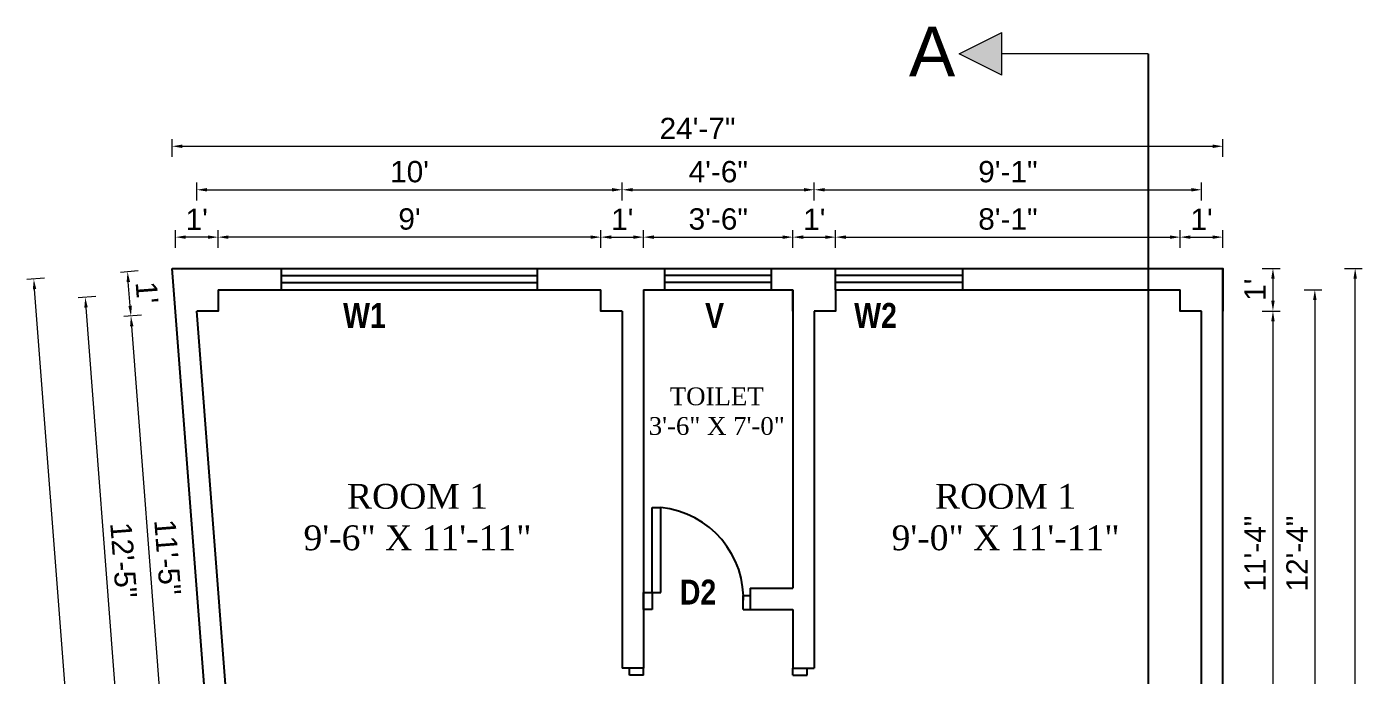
# Model space of a CAD drawing. Header units: inches. Extents: x 100101 to 119806, y -2288 to 8641.
# Drawn here: x 113789.4 to 114164.9, y 4134.1 to 4316.6 of the extents above; entities that cross this region are included whole.
import ezdxf

# ---------------------------------------------------------------- set-up
doc = ezdxf.new("R2010")
doc.units = ezdxf.units.IN
doc.header["$LTSCALE"] = 0.5
doc.header["$MEASUREMENT"] = 0
doc.header["$PDMODE"] = 66
doc.layers.add('DIMENSION', color=5, linetype='Continuous')
for name, color, linetype, lineweight in [('steps', 253, 'Continuous', 20), ('Toilet', 7, 'Continuous', 25), ('truss', 1, 'Continuous', 25)]:
    doc.layers.add(name, color=color, linetype=linetype, lineweight=lineweight)
doc.styles.add('Lettring Text', font='arial.ttf')
doc.styles.get("Standard").update_dxf_attribs({"font": 'arial.ttf'})
doc.dimstyles.new('Copy of Standard', dxfattribs={"dimtxt": 6, "dimasz": 2.875, "dimexe": 2, "dimexo": 4, "dimgap": 2, "dimtad": 1, "dimdec": 0, "dimrnd": 1, "dimzin": 0, "dimdsep": 46, "dimlunit": 4, "dimtxsty": 'Lettring Text', "dimcen": 0.1, "dimclrd": 7, "dimclre": 7, "dimclrt": 7, "dimazin": 0, "dimtfac": 0.645, "dimtdec": 0, "dimtmove": 1, "dimatfit": 0, "dimfxl": 3, "dimfxlon": 1, "dimtfillclr": 256, "dimtolj": 1, "dimtzin": 0, "dimlwd": -1, "dimlwe": -1, "dimarcsym": 2})

# ---------------------------------------------------------------- blocks, each defined once
blk = doc.blocks.new('*D829')
at = {"layer": 'Defpoints', "color": 0, "transparency": 16777216}
for p in [(113843.19, 4257.34), (113843.19, 4242.55), (113950.85, 4242.55)]:
    blk.add_point(p, dxfattribs=at)
at = {"layer": 'steps', "color": 7, "transparency": 16777216}
for p, q in [((113843.19, 4254.34), (113843.19, 4259.34)), ((113950.85, 4254.34), (113950.85, 4259.34)), ((113947.98, 4257.34), (113846.06, 4257.34))]:
    blk.add_line(p, q, dxfattribs=at)
for points in [[(113846.06, 4257.82), (113846.06, 4256.86), (113843.19, 4257.34)], [(113947.98, 4257.82), (113947.98, 4256.86), (113950.85, 4257.34)]]:
    blk.add_solid(points, dxfattribs=at)
at = {"layer": 'steps', "color": 7, "transparency": 16777216, "insert": (113897.02, 4262.41), "char_height": 6, "attachment_point": 5, "style": 'Lettring Text'}
blk.add_mtext("\\A1;9'", dxfattribs=at)
blk = doc.blocks.new('*D830')
at = {"layer": 'Defpoints', "color": 0, "transparency": 16777216}
for p in [(113831.19, 4257.34), (113831.19, 4248.55), (113843.19, 4242.55)]:
    blk.add_point(p, dxfattribs=at)
at = {"layer": 'steps', "color": 7, "transparency": 16777216}
for p, q in [((113831.19, 4254.34), (113831.19, 4259.34)), ((113843.19, 4254.34), (113843.19, 4259.34)), ((113840.31, 4257.34), (113834.06, 4257.34))]:
    blk.add_line(p, q, dxfattribs=at)
for points in [[(113834.06, 4257.82), (113834.06, 4256.86), (113831.19, 4257.34)], [(113840.31, 4257.82), (113840.31, 4256.86), (113843.19, 4257.34)]]:
    blk.add_solid(points, dxfattribs=at)
at = {"layer": 'steps', "color": 7, "transparency": 16777216, "insert": (113837.19, 4262.36), "char_height": 6, "attachment_point": 5, "style": 'Lettring Text'}
blk.add_mtext("\\A1;1'", dxfattribs=at)
blk = doc.blocks.new('*D831')
at = {"layer": 'Defpoints', "color": 0, "transparency": 16777216}
for p in [(114004.85, 4257.34), (113962.85, 4242.55), (114004.85, 4242.55)]:
    blk.add_point(p, dxfattribs=at)
at = {"layer": 'steps', "color": 7, "transparency": 16777216}
for p, q in [((113962.85, 4254.34), (113962.85, 4259.34)), ((114004.85, 4254.34), (114004.85, 4259.34)), ((113965.73, 4257.34), (114001.98, 4257.34))]:
    blk.add_line(p, q, dxfattribs=at)
for points in [[(113965.73, 4257.82), (113965.73, 4256.86), (113962.85, 4257.34)], [(114001.98, 4257.82), (114001.98, 4256.86), (114004.85, 4257.34)]]:
    blk.add_solid(points, dxfattribs=at)
at = {"layer": 'steps', "color": 7, "transparency": 16777216, "insert": (113983.85, 4262.41), "char_height": 6, "attachment_point": 5, "style": 'Lettring Text'}
blk.add_mtext('\\A1;3\'-6"', dxfattribs=at)
blk = doc.blocks.new('*D832')
at = {"layer": 'Defpoints', "color": 0, "transparency": 16777216}
for p in [(114016.85, 4257.34), (114004.85, 4242.55), (114016.85, 4242.55)]:
    blk.add_point(p, dxfattribs=at)
at = {"layer": 'steps', "color": 7, "transparency": 16777216}
for p, q in [((114004.85, 4254.34), (114004.85, 4259.34)), ((114016.85, 4254.34), (114016.85, 4259.34)), ((114007.73, 4257.34), (114013.98, 4257.34))]:
    blk.add_line(p, q, dxfattribs=at)
for points in [[(114007.73, 4257.82), (114007.73, 4256.86), (114004.85, 4257.34)], [(114013.98, 4257.82), (114013.98, 4256.86), (114016.85, 4257.34)]]:
    blk.add_solid(points, dxfattribs=at)
at = {"layer": 'steps', "color": 7, "transparency": 16777216, "insert": (114010.85, 4262.36), "char_height": 6, "attachment_point": 5, "style": 'Lettring Text'}
blk.add_mtext("\\A1;1'", dxfattribs=at)
blk = doc.blocks.new('*D833')
at = {"layer": 'Defpoints', "color": 0, "transparency": 16777216}
for p in [(114113.75, 4257.34), (114016.85, 4242.55), (114113.75, 4242.55)]:
    blk.add_point(p, dxfattribs=at)
at = {"layer": 'steps', "color": 7, "transparency": 16777216}
for p, q in [((114016.85, 4254.34), (114016.85, 4259.34)), ((114113.75, 4254.34), (114113.75, 4259.34)), ((114019.73, 4257.34), (114110.88, 4257.34))]:
    blk.add_line(p, q, dxfattribs=at)
for points in [[(114019.73, 4257.82), (114019.73, 4256.86), (114016.85, 4257.34)], [(114110.88, 4257.82), (114110.88, 4256.86), (114113.75, 4257.34)]]:
    blk.add_solid(points, dxfattribs=at)
at = {"layer": 'steps', "color": 7, "transparency": 16777216, "insert": (114065.3, 4262.41), "char_height": 6, "attachment_point": 5, "style": 'Lettring Text'}
blk.add_mtext('\\A1;8\'-1"', dxfattribs=at)
blk = doc.blocks.new('*D834')
at = {"layer": 'Defpoints', "color": 0, "transparency": 16777216}
for p in [(114125.75, 4257.34), (114125.75, 4248.55), (114113.75, 4242.55)]:
    blk.add_point(p, dxfattribs=at)
at = {"layer": 'steps', "color": 7, "transparency": 16777216}
for p, q in [((114113.75, 4254.34), (114113.75, 4259.34)), ((114125.75, 4254.34), (114125.75, 4259.34)), ((114116.63, 4257.34), (114122.88, 4257.34))]:
    blk.add_line(p, q, dxfattribs=at)
for points in [[(114116.63, 4257.82), (114116.63, 4256.86), (114113.75, 4257.34)], [(114122.88, 4257.82), (114122.88, 4256.86), (114125.75, 4257.34)]]:
    blk.add_solid(points, dxfattribs=at)
at = {"layer": 'steps', "color": 7, "transparency": 16777216, "insert": (114119.75, 4262.36), "char_height": 6, "attachment_point": 5, "style": 'Lettring Text'}
blk.add_mtext("\\A1;1'", dxfattribs=at)
blk = doc.blocks.new('*D835')
at = {"layer": 'Defpoints', "color": 0, "transparency": 16777216}
for p in [(113962.85, 4257.34), (113950.85, 4242.55), (113962.85, 4242.55)]:
    blk.add_point(p, dxfattribs=at)
at = {"layer": 'steps', "color": 7, "transparency": 16777216}
for p, q in [((113950.85, 4254.34), (113950.85, 4259.34)), ((113962.85, 4254.34), (113962.85, 4259.34)), ((113953.73, 4257.34), (113959.98, 4257.34))]:
    blk.add_line(p, q, dxfattribs=at)
for points in [[(113953.73, 4257.82), (113953.73, 4256.86), (113950.85, 4257.34)], [(113959.98, 4257.82), (113959.98, 4256.86), (113962.85, 4257.34)]]:
    blk.add_solid(points, dxfattribs=at)
at = {"layer": 'steps', "color": 7, "transparency": 16777216, "insert": (113956.85, 4262.36), "char_height": 6, "attachment_point": 5, "style": 'Lettring Text'}
blk.add_mtext("\\A1;1'", dxfattribs=at)
blk = doc.blocks.new('*D836')
at = {"layer": 'Defpoints', "color": 0, "transparency": 16777216}
for p in [(113956.85, 4270.67), (113837.19, 4257.34), (113956.85, 4257.34)]:
    blk.add_point(p, dxfattribs=at)
at = {"layer": 'steps', "color": 7, "transparency": 16777216}
for p, q in [((113837.19, 4267.67), (113837.19, 4272.67)), ((113840.06, 4270.67), (113953.98, 4270.67)), ((113956.85, 4267.67), (113956.85, 4272.67))]:
    blk.add_line(p, q, dxfattribs=at)
for points in [[(113840.06, 4271.15), (113840.06, 4270.19), (113837.19, 4270.67)], [(113953.98, 4271.15), (113953.98, 4270.19), (113956.85, 4270.67)]]:
    blk.add_solid(points, dxfattribs=at)
at = {"layer": 'steps', "color": 7, "transparency": 16777216, "insert": (113897.02, 4275.73), "char_height": 6, "attachment_point": 5, "style": 'Lettring Text'}
blk.add_mtext("\\A1;10'", dxfattribs=at)
blk = doc.blocks.new('*D837')
at = {"layer": 'Defpoints', "color": 0, "transparency": 16777216}
for p in [(114010.85, 4270.67), (113956.85, 4257.34), (114010.85, 4257.34)]:
    blk.add_point(p, dxfattribs=at)
at = {"layer": 'steps', "color": 7, "transparency": 16777216}
for p, q in [((113956.85, 4267.67), (113956.85, 4272.67)), ((113959.73, 4270.67), (114007.98, 4270.67)), ((114010.85, 4267.67), (114010.85, 4272.67))]:
    blk.add_line(p, q, dxfattribs=at)
for points in [[(113959.73, 4271.15), (113959.73, 4270.19), (113956.85, 4270.67)], [(114007.98, 4271.15), (114007.98, 4270.19), (114010.85, 4270.67)]]:
    blk.add_solid(points, dxfattribs=at)
at = {"layer": 'steps', "color": 7, "transparency": 16777216, "insert": (113983.85, 4275.73), "char_height": 6, "attachment_point": 5, "style": 'Lettring Text'}
blk.add_mtext('\\A1;4\'-6"', dxfattribs=at)
blk = doc.blocks.new('*D838')
at = {"layer": 'Defpoints', "color": 0, "transparency": 16777216}
for p in [(114119.75, 4270.67), (114010.85, 4257.34), (114119.75, 4248.55)]:
    blk.add_point(p, dxfattribs=at)
at = {"layer": 'steps', "color": 7, "transparency": 16777216}
for p, q in [((114010.85, 4267.67), (114010.85, 4272.67)), ((114013.73, 4270.67), (114116.88, 4270.67)), ((114119.75, 4267.67), (114119.75, 4272.67))]:
    blk.add_line(p, q, dxfattribs=at)
for points in [[(114013.73, 4271.15), (114013.73, 4270.19), (114010.85, 4270.67)], [(114116.88, 4271.15), (114116.88, 4270.19), (114119.75, 4270.67)]]:
    blk.add_solid(points, dxfattribs=at)
at = {"layer": 'steps', "color": 7, "transparency": 16777216, "insert": (114065.3, 4275.73), "char_height": 6, "attachment_point": 5, "style": 'Lettring Text'}
blk.add_mtext('\\A1;9\'-1"', dxfattribs=at)
blk = doc.blocks.new('*D839')
at = {"layer": 'Defpoints', "color": 0, "transparency": 16777216}
for p in [(114125.75, 4282.91), (113830.26, 4248.55), (114125.75, 4248.55)]:
    blk.add_point(p, dxfattribs=at)
at = {"layer": 'steps', "color": 7, "transparency": 16777216}
for p, q in [((113830.26, 4279.91), (113830.26, 4284.91)), ((113833.14, 4282.91), (114122.88, 4282.91)), ((114125.75, 4279.91), (114125.75, 4284.91))]:
    blk.add_line(p, q, dxfattribs=at)
for points in [[(113833.14, 4283.39), (113833.14, 4282.43), (113830.26, 4282.91)], [(114122.88, 4283.39), (114122.88, 4282.43), (114125.75, 4282.91)]]:
    blk.add_solid(points, dxfattribs=at)
at = {"layer": 'steps', "color": 7, "transparency": 16777216, "insert": (113978.01, 4287.92), "char_height": 6, "attachment_point": 5, "style": 'Lettring Text'}
blk.add_mtext('\\A1;24\'-7"', dxfattribs=at)
blk = doc.blocks.new('*D840')
at = {"layer": 'Defpoints', "color": 0, "transparency": 16777216}
for p in [(114125.75, 4248.55), (114125.75, 4236.55), (114139.83, 4236.55)]:
    blk.add_point(p, dxfattribs=at)
at = {"layer": 'steps', "color": 7, "transparency": 16777216}
for p, q in [((114136.83, 4248.55), (114141.83, 4248.55)), ((114139.83, 4245.68), (114139.83, 4239.43)), ((114136.83, 4236.55), (114141.83, 4236.55))]:
    blk.add_line(p, q, dxfattribs=at)
for points in [[(114139.35, 4245.68), (114140.31, 4245.68), (114139.83, 4248.55)], [(114139.35, 4239.43), (114140.31, 4239.43), (114139.83, 4236.55)]]:
    blk.add_solid(points, dxfattribs=at)
at = {"layer": 'steps', "color": 7, "transparency": 16777216, "insert": (114134.82, 4242.55), "char_height": 6, "attachment_point": 5, "rotation": 90, "style": 'Lettring Text'}
blk.add_mtext("\\A1;1'", dxfattribs=at)
blk = doc.blocks.new('*D841')
at = {"layer": 'Defpoints', "color": 0, "transparency": 16777216}
for p in [(114125.75, 4236.55), (114125.75, 4100.05), (114139.83, 4100.05)]:
    blk.add_point(p, dxfattribs=at)
at = {"layer": 'steps', "color": 7, "transparency": 16777216}
for p, q in [((114136.83, 4236.55), (114141.83, 4236.55)), ((114139.83, 4233.68), (114139.83, 4102.93)), ((114136.83, 4100.05), (114141.83, 4100.05))]:
    blk.add_line(p, q, dxfattribs=at)
for points in [[(114139.35, 4233.68), (114140.31, 4233.68), (114139.83, 4236.55)], [(114139.35, 4102.93), (114140.31, 4102.93), (114139.83, 4100.05)]]:
    blk.add_solid(points, dxfattribs=at)
at = {"layer": 'steps', "color": 7, "transparency": 16777216, "insert": (114134.82, 4168.3), "char_height": 6, "attachment_point": 5, "rotation": 90, "style": 'Lettring Text'}
blk.add_mtext('\\A1;11\'-4"', dxfattribs=at)
blk = doc.blocks.new('*D845')
at = {"layer": 'Defpoints', "color": 0, "transparency": 16777216}
for p in [(114139.83, 4242.55), (114139.83, 4094.05), (114151.6, 4094.05)]:
    blk.add_point(p, dxfattribs=at)
at = {"layer": 'steps', "color": 7, "transparency": 16777216}
for p, q in [((114148.6, 4242.55), (114153.6, 4242.55)), ((114151.6, 4239.68), (114151.6, 4096.93)), ((114148.6, 4094.05), (114153.6, 4094.05))]:
    blk.add_line(p, q, dxfattribs=at)
for points in [[(114151.12, 4239.68), (114152.08, 4239.68), (114151.6, 4242.55)], [(114151.12, 4096.93), (114152.08, 4096.93), (114151.6, 4094.05)]]:
    blk.add_solid(points, dxfattribs=at)
at = {"layer": 'steps', "color": 7, "transparency": 16777216, "insert": (114146.59, 4168.3), "char_height": 6, "attachment_point": 5, "rotation": 90, "style": 'Lettring Text'}
blk.add_mtext('\\A1;12\'-4"', dxfattribs=at)
blk = doc.blocks.new('*D847')
at = {"layer": 'Defpoints', "color": 0, "transparency": 16777216}
for p in [(114125.75, 4248.55), (114162.95, 4248.55), (114125.75, 3945.55)]:
    blk.add_point(p, dxfattribs=at)
at = {"layer": 'steps', "color": 7, "transparency": 16777216}
for p, q in [((114159.95, 4248.55), (114164.95, 4248.55)), ((114162.95, 3948.43), (114162.95, 4245.68)), ((114159.95, 3945.55), (114164.95, 3945.55))]:
    blk.add_line(p, q, dxfattribs=at)
for points in [[(114162.47, 4245.68), (114163.43, 4245.68), (114162.95, 4248.55)], [(114162.47, 3948.43), (114163.43, 3948.43), (114162.95, 3945.55)]]:
    blk.add_solid(points, dxfattribs=at)
at = {"layer": 'steps', "color": 7, "transparency": 16777216, "insert": (114157.88, 4097.05), "char_height": 6, "attachment_point": 5, "rotation": 90, "style": 'Lettring Text'}
blk.add_mtext('\\A1;25\'-3"', dxfattribs=at)
blk = doc.blocks.new('*D859')
at = {"layer": 'Defpoints', "color": 0, "transparency": 16777216}
for p in [(113837.2, 4236.55), (113818.69, 4235.12), (113847.72, 4100.05)]:
    blk.add_point(p, dxfattribs=at)
at = {"layer": 'steps', "color": 7, "transparency": 16777216}
for p, q in [((113821.68, 4235.35), (113816.69, 4234.97)), ((113828.98, 4101.49), (113818.91, 4232.26)), ((113832.19, 4098.85), (113827.21, 4098.47))]:
    blk.add_line(p, q, dxfattribs=at)
for points in [[(113819.39, 4232.29), (113818.43, 4232.22), (113818.69, 4235.12)], [(113829.46, 4101.53), (113828.5, 4101.45), (113829.2, 4098.62)]]:
    blk.add_solid(points, dxfattribs=at)
at = {"layer": 'steps', "color": 7, "transparency": 16777216, "insert": (113828.99, 4167.26), "char_height": 6, "attachment_point": 5, "rotation": 274.4035, "style": 'Lettring Text'}
blk.add_mtext('\\A1;11\'-5"', dxfattribs=at)
blk = doc.blocks.new('*D860')
at = {"layer": 'Defpoints', "color": 0, "transparency": 16777216}
for p in [(113830.26, 4248.55), (113817.73, 4247.59), (113837.2, 4236.55)]:
    blk.add_point(p, dxfattribs=at)
at = {"layer": 'steps', "color": 7, "transparency": 16777216}
for p, q in [((113820.72, 4247.82), (113815.73, 4247.43)), ((113818.47, 4237.99), (113817.95, 4244.72)), ((113821.68, 4235.35), (113816.69, 4234.97))]:
    blk.add_line(p, q, dxfattribs=at)
for points in [[(113818.43, 4244.76), (113817.47, 4244.68), (113817.73, 4247.59)], [(113818.95, 4238.03), (113817.99, 4237.95), (113818.69, 4235.12)]]:
    blk.add_solid(points, dxfattribs=at)
at = {"layer": 'steps', "color": 7, "transparency": 16777216, "insert": (113823.21, 4241.74), "char_height": 6, "attachment_point": 5, "rotation": 274.4035, "style": 'Lettring Text'}
blk.add_mtext("\\A1;1'", dxfattribs=at)
blk = doc.blocks.new('*D865')
at = {"layer": 'Defpoints', "color": 0, "transparency": 16777216}
for p in [(113805.84, 4240.4), (113818.21, 4241.35), (113829.66, 4092.62)]:
    blk.add_point(p, dxfattribs=at)
at = {"layer": 'steps', "color": 7, "transparency": 16777216}
for p, q in [((113808.83, 4240.63), (113803.84, 4240.25)), ((113817.07, 4094.54), (113806.06, 4237.54)), ((113820.28, 4091.9), (113815.3, 4091.52))]:
    blk.add_line(p, q, dxfattribs=at)
for points in [[(113806.54, 4237.57), (113805.58, 4237.5), (113805.84, 4240.4)], [(113817.55, 4094.58), (113816.59, 4094.5), (113817.29, 4091.67)]]:
    blk.add_solid(points, dxfattribs=at)
at = {"layer": 'steps', "color": 7, "transparency": 16777216, "insert": (113816.61, 4166.43), "char_height": 6, "attachment_point": 5, "rotation": 274.4035, "style": 'Lettring Text'}
blk.add_mtext('\\A1;12\'-5"', dxfattribs=at)
blk = doc.blocks.new('*D866')
at = {"layer": 'Defpoints', "color": 0, "transparency": 16777216}
for p in [(113830.26, 4248.55), (113791.37, 4245.56), (113853.6, 3945.55)]:
    blk.add_point(p, dxfattribs=at)
at = {"layer": 'steps', "color": 7, "transparency": 16777216}
for p, q in [((113794.36, 4245.79), (113789.38, 4245.4)), ((113814.48, 3945.42), (113791.59, 4242.69)), ((113817.7, 3942.79), (113812.71, 3942.4))]:
    blk.add_line(p, q, dxfattribs=at)
for points in [[(113792.07, 4242.73), (113791.11, 4242.65), (113791.37, 4245.56)], [(113814.96, 3945.46), (113814.01, 3945.39), (113814.7, 3942.56)]]:
    blk.add_solid(points, dxfattribs=at)
at = {"layer": 'steps', "color": 7, "transparency": 16777216, "insert": (113808.09, 4094.44), "char_height": 6, "attachment_point": 5, "rotation": 274.4035, "style": 'Lettring Text'}
blk.add_mtext('\\A1;25\'-4"', dxfattribs=at)

msp = doc.modelspace()

# ---------------------------------------------------------------- hatches: boundary and pattern name
at = {"linetype": 'ByBlock', "lineweight": 5}
msp.add_hatch(color=7, dxfattribs=at).paths.add_polyline_path([(114051.56, 4308.94), (114063.56, 4302.94), (114063.56, 4314.94)])

# ---------------------------------------------------------------- linework, layer by layer
at = {"color": 7, "linetype": 'ByBlock', "lineweight": 5}
for p, q in [((114051.56, 4308.94), (114063.56, 4314.94)), ((114063.56, 4302.94), (114063.56, 4314.94)), ((114063.56, 4302.94), (114051.56, 4308.94)), ((114104.72, 4308.94), (114063.56, 4308.94))]:
    msp.add_line(p, q, dxfattribs=at)
at = {"layer": 'DIMENSION', "ltscale": 7}
for p, q in [((113965.25, 4157.35), (113965.25, 4181.23)), ((113965.25, 4181.23), (113967.65, 4181.23)), ((113967.65, 4157.35), (113967.65, 4181.23)), ((113962.85, 4157.35), (113965.25, 4157.35)), ((113962.85, 4152.55), (113962.85, 4157.35)), ((113965.25, 4157.35), (113965.25, 4152.55)), ((113965.25, 4157.35), (113967.65, 4157.35)), ((113990.85, 4152.55), (113990.85, 4156.55)), ((113990.85, 4156.55), (113992.85, 4156.55)), ((113965.25, 4152.55), (113962.85, 4152.55)), ((113990.85, 4152.55), (113992.85, 4152.55)), ((113962.85, 4136.05), (113958.85, 4136.05)), ((113958.85, 4134.05), (113958.85, 4136.05)), ((113962.85, 4134.05), (113962.85, 4136.05)), ((114004.85, 4136.05), (114008.85, 4136.05)), ((114004.85, 4134.05), (114004.85, 4136.05)), ((114008.85, 4134.05), (114008.85, 4136.05)), ((113962.85, 4134.05), (113958.85, 4134.05)), ((114004.85, 4134.05), (114008.85, 4134.05))]:
    msp.add_line(p, q, dxfattribs=at)
msp.add_arc((113965.19, 4155.62), 25.72, 356.0106, 84.5071, dxfattribs=at)
at = {"layer": 'Toilet'}
for p, q in [((114104.72, 4308.94), (114104.72, 3889.46)), ((113830.26, 4248.55), (114125.75, 4248.55)), ((113853.6, 3945.55), (113830.26, 4248.55)), ((113861.02, 4242.55), (113861.02, 4248.55)), ((113933.02, 4242.55), (113933.02, 4248.55)), ((113968.85, 4242.55), (113968.85, 4248.55)), ((113998.85, 4242.55), (113998.85, 4248.55)), ((114016.85, 4242.55), (114016.85, 4248.55)), ((114052.65, 4242.55), (114052.65, 4248.55)), ((114125.75, 3945.55), (114125.75, 4248.55)), ((113861.02, 4246.55), (113933.02, 4246.55)), ((113861.02, 4244.55), (113933.02, 4244.55)), ((113998.85, 4246.55), (113968.85, 4246.55)), ((113998.85, 4244.55), (113968.85, 4244.55)), ((114052.65, 4246.55), (114016.85, 4246.55)), ((114052.65, 4244.55), (114016.85, 4244.55)), ((113843.19, 4242.55), (113950.85, 4242.55)), ((113962.85, 4242.55), (113962.85, 4136.05)), ((113962.85, 4242.55), (114004.85, 4242.55)), ((114004.85, 4242.55), (114004.85, 4158.55)), ((114016.85, 4242.55), (114113.75, 4242.55)), ((113847.72, 4100.05), (113837.2, 4236.55)), ((113956.85, 4236.55), (113956.85, 4136.05)), ((114010.85, 4236.55), (114010.85, 4136.05)), ((114119.75, 4100.05), (114119.75, 4236.55)), ((113992.85, 4158.55), (114004.85, 4158.55)), ((113992.85, 4158.55), (113992.85, 4152.55)), ((113962.85, 4156.55), (113962.85, 4152.55)), ((113992.85, 4152.55), (114004.85, 4152.55)), ((114004.85, 4152.55), (114004.85, 4136.05)), ((113962.85, 4136.05), (113956.85, 4136.05)), ((114004.85, 4136.05), (114010.85, 4136.05))]:
    msp.add_line(p, q, dxfattribs=at)
for points in [[(113831.19, 4248.55), (113843.19, 4248.55)], [(113950.85, 4248.55), (113962.85, 4248.55)], [(114004.85, 4248.55), (114016.85, 4248.55)], [(114113.75, 4248.55), (114125.75, 4248.55), (114125.75, 4236.55)], [(113843.19, 4242.55), (113843.19, 4236.55), (113837.2, 4236.55)], [(113956.85, 4236.55), (113950.85, 4236.55), (113950.85, 4242.55)], [(113962.85, 4242.55), (113962.85, 4236.55)], [(114004.85, 4236.55), (114004.85, 4242.55)], [(114016.85, 4242.55), (114016.85, 4236.55), (114010.85, 4236.55)], [(114119.75, 4236.55), (114113.75, 4236.55), (114113.75, 4242.55)]]:
    msp.add_lwpolyline(points, dxfattribs=at)
at = {"layer": 'truss', "ltscale": 7}
for p, q in [((113962.85, 4152.55), (113962.85, 4156.55)), ((113965.25, 4152.55), (113962.85, 4152.55))]:
    msp.add_line(p, q, dxfattribs=at)

# ---------------------------------------------------------------- texts
at = {"color": 7, "linetype": 'ByBlock', "lineweight": 5, "insert": (114037.45, 4316.56), "char_height": 14, "width": 26.5803, "attachment_point": 1}
msp.add_mtext('A', dxfattribs=at)
at = {"layer": 'steps', "color": 7, "ltscale": 0.3}
for s, insert, char_height, width, attachment_point in [('{\\fTechnic|b1|i0|c2|p2;W1}', (113884.36, 4231.81), 7, 55.268, 8), ('{\\fTechnic|b1|i0|c2|p2;V}', (113982.81, 4231.81), 7, 55.268, 8), ('{\\fTechnic|b1|i0|c2|p2;W2}', (114028.08, 4231.81), 7, 55.268, 8), ('{\\fTimes New Roman|b0|i0|c0|p18;TOILET\\P3\'-6" X 7\'-0"}', (113983.42, 4215.04), 5, 55.268, 2), ('{\\fTimes New Roman|b0|i0|c0|p18;ROOM 1\\P9\'-6" X 11\'-11"}', (113899.28, 4187.91), 7, 65.2809, 2), ('{\\fTimes New Roman|b0|i0|c0|p18;ROOM 1\\P9\'-0" X 11\'-11"}', (114064.65, 4187.91), 7, 64.575, 2), ('{\\fTechnic|b1|i0|c2|p2;D2}', (113978.16, 4160.97), 7, 55.268, 2)]:
    msp.add_mtext(s, dxfattribs=dict(at, insert=insert, char_height=char_height, width=width, attachment_point=attachment_point))

# ---------------------------------------------------------------- dimensions: what is measured, and where the dimension line sits
at = {"layer": 'steps'}
for base, p1, p2, picture, middle in [((114125.75, 4282.91), (113830.26, 4248.55), (114125.75, 4248.55), '*D839', (113978.01, 4287.92)), ((113956.85, 4270.67), (113837.19, 4257.34), (113956.85, 4257.34), '*D836', (113897.02, 4275.73)), ((114010.85, 4270.67), (113956.85, 4257.34), (114010.85, 4257.34), '*D837', (113983.85, 4275.73)), ((114119.75, 4270.67), (114010.85, 4257.34), (114119.75, 4248.55), '*D838', (114065.3, 4275.73)), ((113831.19, 4257.34), (113843.19, 4242.55), (113831.19, 4248.55), '*D830', (113837.19, 4262.36)), ((113843.19, 4257.34), (113950.85, 4242.55), (113843.19, 4242.55), '*D829', (113897.02, 4262.41)), ((113962.85, 4257.34), (113950.85, 4242.55), (113962.85, 4242.55), '*D835', (113956.85, 4262.36)), ((114004.85, 4257.34), (113962.85, 4242.55), (114004.85, 4242.55), '*D831', (113983.85, 4262.41)), ((114016.85, 4257.34), (114004.85, 4242.55), (114016.85, 4242.55), '*D832', (114010.85, 4262.36)), ((114113.75, 4257.34), (114016.85, 4242.55), (114113.75, 4242.55), '*D833', (114065.3, 4262.41)), ((114125.75, 4257.34), (114113.75, 4242.55), (114125.75, 4248.55), '*D834', (114119.75, 4262.36))]:
    dim = msp.add_linear_dim(base=base, p1=p1, p2=p2, dimstyle='Copy of Standard', dxfattribs=at)
    dim.commit()
    dim.dimension.update_dxf_attribs({"geometry": picture, "text_midpoint": middle})
for p1, p2, distance, picture, middle in [((113853.6, 3945.55), (113830.26, 4248.55), 39.01, '*D866', (113808.09, 4094.44)), ((113847.72, 4100.05), (113837.2, 4236.55), 18.57, '*D859', (113828.99, 4167.26))]:
    dim = msp.add_aligned_dim(p1=p1, p2=p2, distance=distance, dimstyle='Copy of Standard', dxfattribs=at)
    dim.commit()
    dim.dimension.update_dxf_attribs({"geometry": picture, "text_midpoint": middle})
for base, p1, p2, angle, picture, middle in [((113817.73, 4247.59), (113837.2, 4236.55), (113830.26, 4248.55), 274.4035, '*D860', (113823.21, 4241.74)), ((114139.83, 4236.55), (114125.75, 4248.55), (114125.75, 4236.55), 90, '*D840', (114134.82, 4242.55)), ((114162.95, 4248.55), (114125.75, 3945.55), (114125.75, 4248.55), 90, '*D847', (114157.88, 4097.05)), ((113805.84, 4240.4), (113829.66, 4092.62), (113818.21, 4241.35), 274.4035, '*D865', (113816.61, 4166.43)), ((114151.59904916, 4094.05031204), (114139.83306456, 4242.55031204), (114139.83306456, 4094.05031204), 90, '*D845', (114146.58677085, 4168.30031204)), ((114139.83306456, 4100.05031204), (114125.75489698, 4236.55031204), (114125.75489698, 4100.05031204), 90, '*D841', (114134.82078626, 4168.30031204))]:
    dim = msp.add_linear_dim(base=base, p1=p1, p2=p2, angle=angle, dimstyle='Copy of Standard', dxfattribs=at)
    dim.commit()
    dim.dimension.update_dxf_attribs({"geometry": picture, "text_midpoint": middle})

doc.saveas('drawing.dxf')
